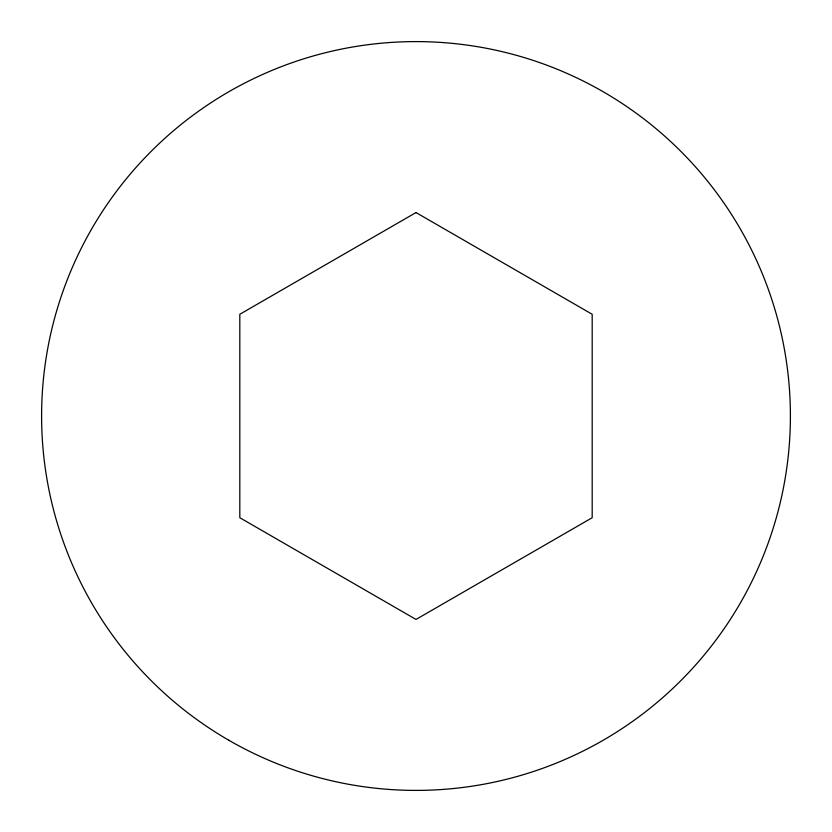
<?xml version="1.0" encoding="UTF-8"?>
<svg xmlns="http://www.w3.org/2000/svg" width="832" height="832" viewBox="0 0 832 832"><rect width="100%" height="100%" fill="white"/><g stroke="black" fill="none" stroke-linecap="round" stroke-linejoin="round"><path stroke-width="1.25" d="M416 212.555L239.814 314.278L239.814 517.722L416 619.445L592.186 517.722L592.186 314.278L416 212.555M228.8 740.241A374.4 374.4 0 0 0 790.4 416A374.4 374.4 0 0 0 228.8 91.759A374.4 374.4 0 0 0 228.8 740.241"/></g></svg>
